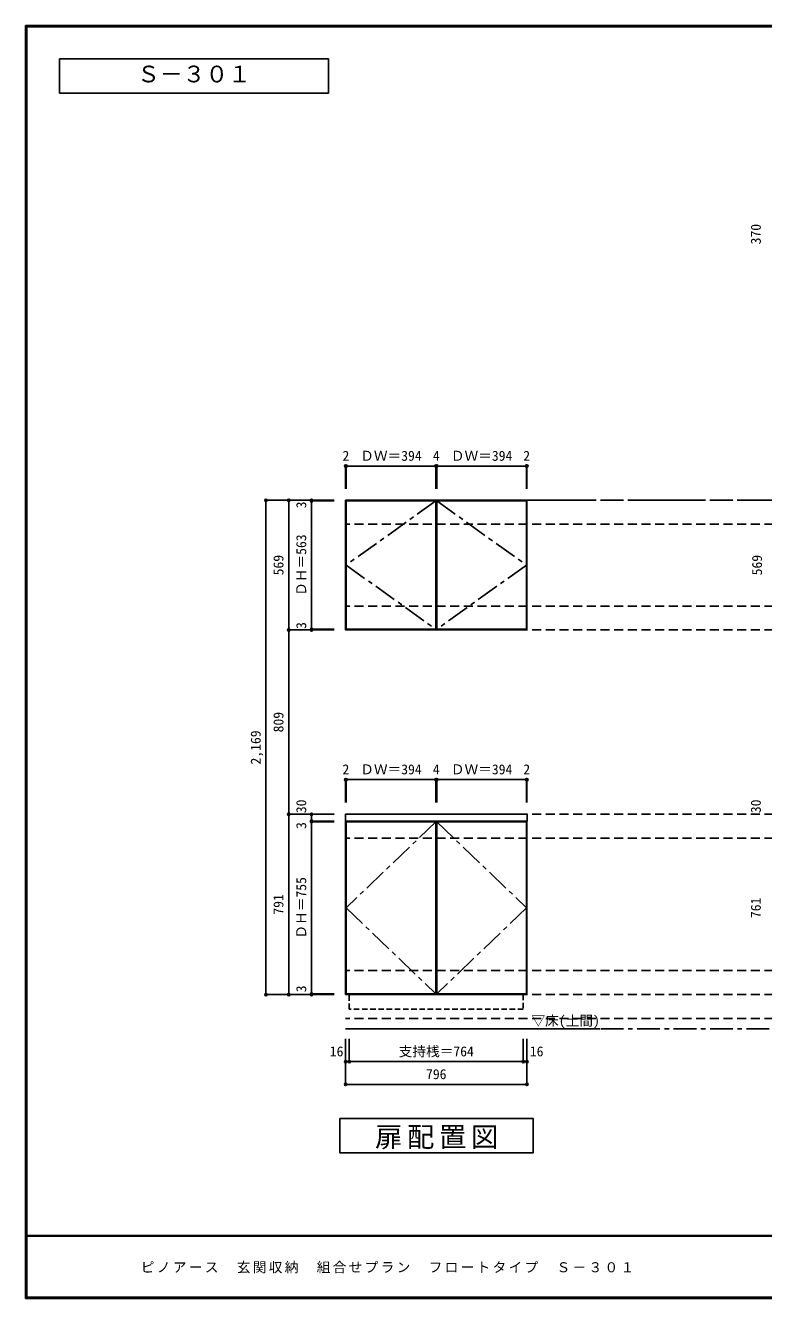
# Model space of a CAD drawing. Units: millimetres, scale not verified. Extents: x -3893 to 3907, y -2871 to 2783.
# Drawn here: x -3893 to -653, y -2803 to 2783 of the extents above; entities that cross this region are included whole.
import ezdxf
from ezdxf.enums import TextEntityAlignment as Align

# ---------------------------------------------------------------- set-up
doc = ezdxf.new("R2010")
doc.units = ezdxf.units.MM
doc.header["$LTSCALE"] = 20
doc.header["$PDMODE"] = 32
doc.header["$PDSIZE"] = 10
for name, pattern in [('CHAIN1', [8, 5, -1, 1, -1]), ('DASHED1', [1.8, 1.2, -0.6]), ('DASHED2', [3, 2, -1])]:
    doc.linetypes.add(name, pattern=pattern)
for name, color, linetype in [('0-1_本体', 2, 'Continuous'), ('0-2_扉', 3, 'Continuous'), ('0-3_扉仕上', 7, 'CHAIN1'), ('0-4_棚', 2, 'Continuous'), ('0-9_', 7, 'DASHED1'), ('0-A_文字', 7, 'Continuous'), ('0-B_寸法', 7, 'Continuous'), ('F-1_枠', 6, 'Continuous'), ('F-A_文字', 7, 'Continuous')]:
    doc.layers.add(name, color=color, linetype=linetype)
doc.styles.add('ＭＳ ゴシック', font='')
doc.styles.get('ＭＳ ゴシック').set_extended_font_data('MS Gothic')

msp = doc.modelspace()

# ---------------------------------------------------------------- linework, layer by layer
at = {"layer": '0-1_本体', "color": 7}
for p, q in [((-2487.39, -708.29), (-2487.39, -1469.29)), ((-1691.39, -1469.29), (-1691.39, -708.29)), ((-2487.39, -1469.29), (-1691.39, -1469.29))]:
    msp.add_line(p, q, dxfattribs=at)
msp.add_lwpolyline([(-2487.39, 699.71), (-1691.39, 699.71), (-1691.39, 130.71), (-2487.39, 130.71)], close=True, dxfattribs=at)
at = {"layer": '0-2_扉'}
for p, q in [((-2091.39, 696.71), (-2485.39, 696.71)), ((-2485.39, 696.71), (-2485.39, 133.71)), ((-2091.39, 696.71), (-2091.39, 133.71)), ((-2087.39, 696.71), (-2087.39, 133.71)), ((-2087.39, 696.71), (-1693.39, 696.71)), ((-1693.39, 133.71), (-1693.39, 696.71)), ((-2091.39, 133.71), (-2485.39, 133.71)), ((-2087.39, 133.71), (-1693.39, 133.71)), ((-2485.39, -711.29), (-2485.39, -1466.29)), ((-2091.39, -711.29), (-2485.39, -711.29)), ((-2091.39, -711.29), (-2091.39, -1466.29)), ((-2087.39, -711.29), (-2087.39, -1466.29)), ((-2087.39, -711.29), (-1693.39, -711.29)), ((-1693.39, -711.29), (-1693.39, -1466.29)), ((-2091.39, -1466.29), (-2485.39, -1466.29)), ((-2087.39, -1466.29), (-1693.39, -1466.29))]:
    msp.add_line(p, q, dxfattribs=at)
at = {"layer": '0-3_扉仕上', "linetype": 'Continuous'}
msp.add_line((-2487.39, -1619.29), (-1371.39, -1619.29), dxfattribs=at)
at = {"layer": '0-3_扉仕上'}
for points in [[(-2091.39, 696.71), (-2485.39, 415.21), (-2091.39, 133.71)], [(-2087.39, 696.71), (-1693.39, 415.21), (-2087.39, 133.71)], [(-2091.39, -711.29), (-2485.39, -1088.79), (-2091.39, -1466.29)], [(-2087.39, -711.29), (-1693.39, -1088.79), (-2087.39, -1466.29)]]:
    msp.add_lwpolyline(points, dxfattribs=at)
at = {"layer": '0-4_棚', "color": 3}
msp.add_lwpolyline([(-2488.39, -708.29), (-1690.39, -708.29), (-1690.39, -678.29), (-2488.39, -678.29)], close=True, dxfattribs=at)
at = {"layer": '0-9_'}
for p, q in [((-2471.39, -1469.29), (-1707.39, -1469.29)), ((-2471.39, -1533.29), (-2471.39, -1469.29))]:
    msp.add_line(p, q, dxfattribs=at)
msp.add_lwpolyline([(-1707.39, -1469.29), (-1707.39, -1533.29), (-2471.39, -1533.29)], dxfattribs=at)
at = {"layer": '0-A_文字', "linetype": 'CHAIN1'}
for p, q in [((-2487.39, 699.71), (2271.61, 699.71)), ((-2487.39, -1619.29), (2271.61, -1619.29))]:
    msp.add_line(p, q, dxfattribs=at)
at = {"layer": '0-A_文字'}
for points in [[(-3743.33, 2486.67), (-3743.33, 2636.67), (-2563.11, 2636.67)], [(-3743.33, 2486.67), (-2563.11, 2486.67), (-2563.11, 2636.67)]]:
    msp.add_lwpolyline(points, dxfattribs=at)
msp.add_lwpolyline([(-2513.39, -2013.79), (-1663.39, -2013.79), (-1663.39, -2163.79), (-2513.39, -2163.79)], close=True, dxfattribs=at)
at = {"layer": '0-B_寸法', "color": 4}
for p, q in [((-2487.39, 849.71), (-2485.39, 849.71)), ((-2487.39, 849.71), (-2487.39, 749.71)), ((-2485.39, 849.71), (-2485.39, 749.71)), ((-2485.39, 849.71), (-2091.39, 849.71)), ((-2091.39, 849.71), (-2091.39, 749.71)), ((-2091.39, 849.71), (-2087.39, 849.71)), ((-2087.39, 849.71), (-2087.39, 749.71)), ((-2087.39, 849.71), (-1693.39, 849.71)), ((-1693.39, 849.71), (-1693.39, 749.71)), ((-1693.39, 849.71), (-1691.39, 849.71)), ((-1691.39, 849.71), (-1691.39, 749.71)), ((-2837.39, 699.71), (-2537.39, 699.71)), ((-2837.39, -1469.29), (-2837.39, 699.71)), ((-2737.39, 130.71), (-2737.39, 699.71)), ((-2637.39, 696.71), (-2637.39, 699.71)), ((-2637.39, 133.71), (-2637.39, 696.71)), ((-2637.39, 696.71), (-2537.39, 696.71)), ((-2737.39, 130.71), (-2537.39, 130.71)), ((-2737.39, -678.29), (-2737.39, 130.71)), ((-2637.39, 130.71), (-2637.39, 133.71)), ((-2637.39, 133.71), (-2537.39, 133.71)), ((-2487.39, -526.29), (-2485.39, -526.29)), ((-2487.39, -526.29), (-2487.39, -626.29)), ((-2485.39, -526.29), (-2485.39, -626.29)), ((-2485.39, -526.29), (-2091.39, -526.29)), ((-2091.39, -526.29), (-2091.39, -626.29)), ((-2091.39, -526.29), (-2087.39, -526.29)), ((-2087.39, -526.29), (-2087.39, -626.29)), ((-2087.39, -526.29), (-1693.39, -526.29)), ((-1693.39, -526.29), (-1693.39, -626.29)), ((-1693.39, -526.29), (-1691.39, -526.29)), ((-1691.39, -526.29), (-1691.39, -626.29)), ((-2737.39, -678.29), (-2537.39, -678.29)), ((-2737.39, -1469.29), (-2737.39, -678.29)), ((-2637.39, -708.29), (-2637.39, -678.29)), ((-2637.39, -708.29), (-2537.39, -708.29)), ((-2637.39, -711.29), (-2637.39, -708.29)), ((-2637.39, -708.29), (-2537.39, -708.29)), ((-2637.39, -711.29), (-2537.39, -711.29)), ((-2637.39, -1466.29), (-2637.39, -711.29)), ((-2837.39, -1469.29), (-2537.39, -1469.29)), ((-2637.39, -1466.29), (-2537.39, -1466.29)), ((-2637.39, -1469.29), (-2637.39, -1466.29)), ((-2637.39, -1469.29), (-2537.39, -1469.29)), ((-2487.39, -1863.79), (-2487.39, -1663.79)), ((-2471.39, -1763.79), (-2471.39, -1663.79)), ((-1707.39, -1763.79), (-1707.39, -1663.79)), ((-1691.39, -1863.79), (-1691.39, -1663.79)), ((-2487.39, -1763.79), (-2471.39, -1763.79)), ((-2471.39, -1763.79), (-1707.39, -1763.79)), ((-1707.39, -1763.79), (-1691.39, -1763.79)), ((-1691.39, -1863.79), (-2487.39, -1863.79))]:
    msp.add_line(p, q, dxfattribs=at)
at = {"layer": '0-B_寸法', "color": 4, "linetype": 'DASHED2'}
for p, q in [((2271.61, 699.71), (-2487.39, 699.71)), ((2271.61, 594.71), (-2487.39, 594.71)), ((2271.61, 235.71), (-2487.39, 235.71)), ((2271.61, 130.71), (-2487.39, 130.71)), ((2271.61, -678.29), (-2487.39, -678.29)), ((2271.61, -783.29), (-2487.39, -783.29)), ((2271.61, -1364.29), (-2487.39, -1364.29)), ((2271.61, -1469.29), (-2487.39, -1469.29)), ((2271.61, -1574.29), (-2487.39, -1574.29))]:
    msp.add_line(p, q, dxfattribs=at)
at = {"layer": '0-B_寸法'}
for p in [(-2487.39, 849.71), (-2485.39, 849.71), (-2091.39, 849.71), (-2087.39, 849.71), (-1693.39, 849.71), (-1691.39, 849.71), (-2837.39, 699.71), (-2737.39, 699.71), (-2637.39, 699.71), (-2637.39, 696.71), (-2737.39, 130.71), (-2637.39, 133.71), (-2637.39, 130.71), (-2487.39, -526.29), (-2485.39, -526.29), (-2091.39, -526.29), (-2087.39, -526.29), (-1693.39, -526.29), (-1691.39, -526.29), (-2737.39, -678.29), (-2637.39, -678.29), (-2637.39, -708.29), (-2637.39, -708.29), (-2637.39, -711.29), (-2837.39, -1469.29), (-2737.39, -1469.29), (-2637.39, -1466.29), (-2637.39, -1469.29), (-2487.39, -1763.79), (-2471.39, -1763.79), (-1707.39, -1763.79), (-1691.39, -1763.79), (-2487.39, -1863.79), (-1691.39, -1863.79)]:
    msp.add_point(p, dxfattribs=at)
at = {"layer": 'F-1_枠'}
for p, q in [((-3893.39, 2783.33), (-3893.39, -2803.33)), ((-3893.39, 2783.33), (3906.61, 2783.33)), ((-3893.39, 2780), (3906.61, 2780)), ((-3893.39, 2776.67), (3906.61, 2776.67)), ((-3890.05, 2783.33), (-3890.05, -2803.33)), ((-3886.72, 2783.33), (-3886.72, -2803.33)), ((3906.61, -2526.67), (-3893.39, -2526.67)), ((3906.61, -2530), (-3893.39, -2530)), ((3906.61, -2796.67), (-3893.39, -2796.67)), ((3906.61, -2800), (-3893.39, -2800)), ((3906.61, -2803.33), (-3893.39, -2803.33))]:
    msp.add_line(p, q, dxfattribs=at)

# ---------------------------------------------------------------- texts
at = {"layer": '0-A_文字', "style": 'ＭＳ ゴシック'}
for s, height, p in [('Ｓ－３０１', 73.31, (-3403.22, 2511.67)), ('▽床(土間)', 43.99, (-1671.39, -1619.29))]:
    msp.add_text(s, height=height, dxfattribs=at).set_placement(p, align=Align.BOTTOM_LEFT)
at = {"layer": '0-A_文字', "insert": (-2358.39, -2148.79), "char_height": 87.98, "attachment_point": 7, "style": 'ＭＳ ゴシック'}
msp.add_mtext('\\T1.17;扉配置図', dxfattribs=at)
at = {"layer": '0-B_寸法', "style": 'ＭＳ ゴシック'}
for s, p in [('370', (-651.39, 1822.58)), ('3', (-2647.39, 664.23)), ('ＤＨ＝563', (-2647.39, 280.21)), ('569', (-2747.39, 370.21)), ('569', (-646.18, 370.21)), ('3', (-2647.39, 135.22)), ('809', (-2747.39, -318.79)), ('2,169', (-2847.39, -459.79)), ('30', (-2647.39, -673.29)), ('30', (-651.39, -673.29)), ('3', (-2647.39, -742.73)), ('ＤＨ＝755', (-2647.39, -1223.79)), ('791', (-2747.39, -1118.79)), ('761', (-651.39, -1133.79)), ('3', (-2647.39, -1459.39))]:
    msp.add_text(s, height=43.99, rotation=90, dxfattribs=at).set_placement(p, align=Align.BOTTOM_LEFT)
for s, p in [('2', (-2501.39, 859.71)), ('ＤＷ＝394', (-2423.39, 859.71)), ('4', (-2104.39, 859.71)), ('ＤＷ＝394', (-2025.39, 859.71)), ('2', (-1707.39, 859.71)), ('2', (-2501.39, -516.29)), ('ＤＷ＝394', (-2423.39, -516.29)), ('4', (-2104.39, -516.29)), ('ＤＷ＝394', (-2025.39, -516.29)), ('2', (-1707.39, -516.29)), ('16', (-2557.06, -1753.79)), ('支持桟＝764', (-2254.39, -1753.79)), ('16', (-1678.67, -1753.79)), ('796', (-2134.39, -1853.79))]:
    msp.add_text(s, height=43.99, dxfattribs=at).set_placement(p, align=Align.BOTTOM_LEFT)
at = {"layer": 'F-A_文字', "insert": (-3386.72, -2693.33), "char_height": 43.99, "attachment_point": 7, "style": 'ＭＳ ゴシック'}
msp.add_mtext('\\T1.17;ピノアース\u3000玄関収納\u3000組合せプラン\u3000フロートタイプ\u3000Ｓ－３０１', dxfattribs=at)

doc.saveas('drawing.dxf')
